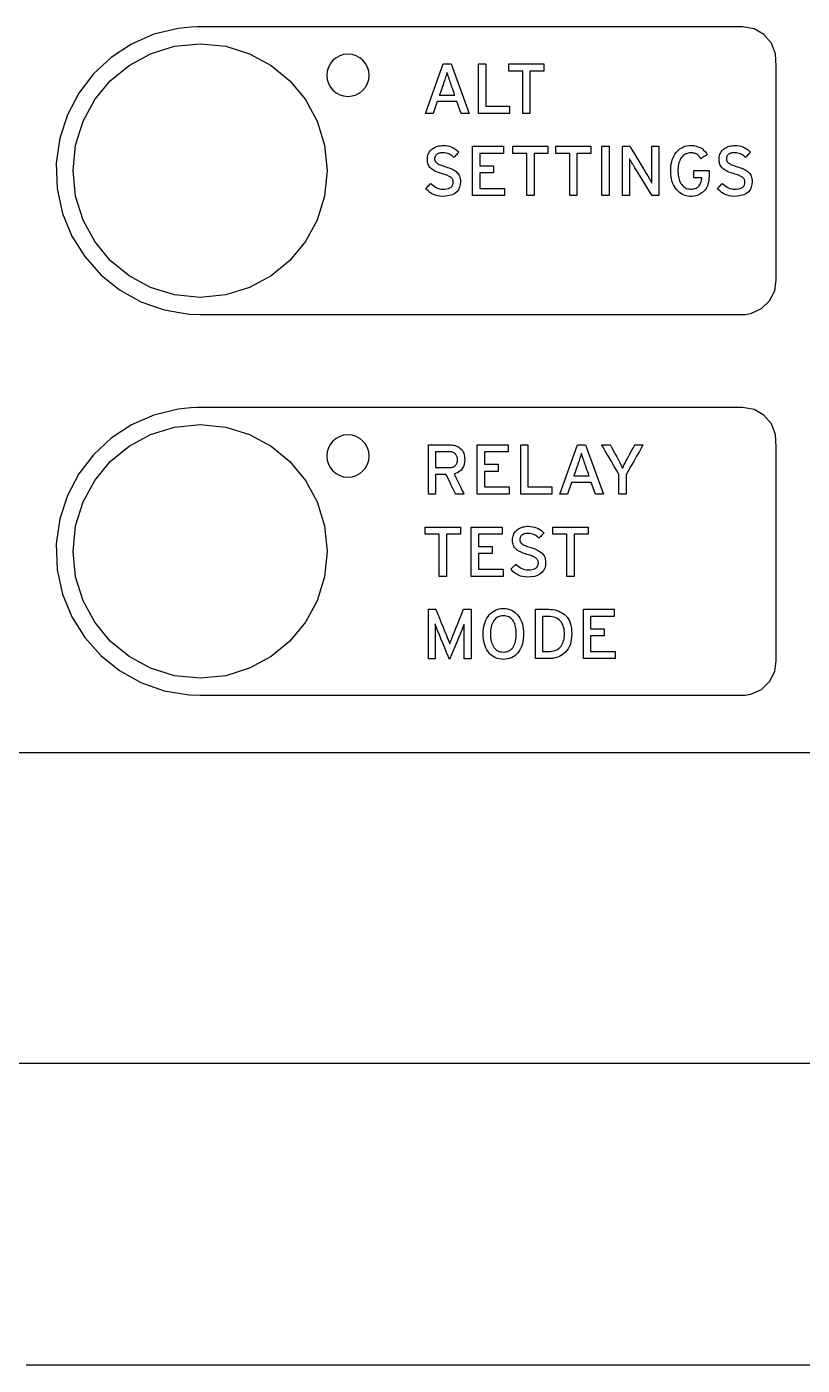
# Model space of a CAD drawing. Extents: x 1 to 47.7, y 0.2 to 33.3.
# Drawn here: x 14.59 to 16.421, y 9.35 to 12.514 of the extents above; entities that cross this region are included whole.
import ezdxf

# ---------------------------------------------------------------- set-up
doc = ezdxf.new("R2010")
doc.units = 0
doc.header["$MEASUREMENT"] = 0
for name, color, linetype in [('3_1__HORIZONTAL_RACK_MOUNT', 7, 'CONTINUOUS'), ('3_2__HORIZONTAL_PANEL_MOUN', 7, 'CONTINUOUS'), ('4_0_____DWG', 7, 'CONTINUOUS')]:
    doc.layers.add(name, color=color, linetype=linetype)

msp = doc.modelspace()

# ---------------------------------------------------------------- linework, layer by layer
at = {"layer": '3_1__HORIZONTAL_RACK_MOUNT'}
msp.add_lwpolyline([(14.5071, 10.0636), (14.7023, 10.0636), (14.8963, 10.0636), (15.0888, 10.0636), (15.2799, 10.0636), (15.4693, 10.0636), (15.6571, 10.0636), (15.8431, 10.0636), (16.0273, 10.0636), (16.2094, 10.0636), (16.3895, 10.0636), (16.4787, 10.0636)], dxfattribs=at)
at = {"layer": '3_2__HORIZONTAL_PANEL_MOUN'}
msp.add_lwpolyline([(16.5215, 9.35), (16.4182, 9.35), (16.3142, 9.35), (16.2098, 9.35), (16.1048, 9.35), (15.9994, 9.35), (15.8934, 9.35), (15.6801, 9.35), (15.465, 9.35), (15.2482, 9.35), (15.0298, 9.35), (14.8101, 9.35), (14.5889, 9.35)], dxfattribs=at)
at = {"layer": '4_0_____DWG'}
for points in [[(16.2801, 12.5136), (16.269, 12.5136), (16.2375, 12.5136), (16.188, 12.5136), (16.123, 12.5136), (16.0452, 12.5136), (15.9569, 12.5136), (15.7591, 12.5136), (15.5499, 12.5136), (15.3493, 12.5136), (15.2585, 12.5136), (15.1774, 12.5136), (15.1085, 12.5136), (15.0543, 12.5136), (15.0174, 12.5136), (15.0002, 12.5136), (14.9927, 12.5135), (14.9775, 12.5129), (14.9476, 12.5097), (14.8903, 12.4957), (14.8373, 12.4725), (14.7895, 12.441), (14.7477, 12.4021), (14.7129, 12.3567), (14.686, 12.3058), (14.668, 12.2503), (14.6597, 12.1911), (14.662, 12.1303), (14.6746, 12.0726), (14.6965, 12.0189), (14.7269, 11.9703), (14.7648, 11.9276), (14.8093, 11.8917), (14.8595, 11.8637), (14.9144, 11.8443), (14.9732, 11.8346), (14.9995, 11.8336), (15.0137, 11.8336), (15.0479, 11.8336), (15.0998, 11.8336), (15.1667, 11.8336), (15.2462, 11.8336), (15.3358, 11.8336), (15.4329, 11.8336), (15.6397, 11.8336), (15.8464, 11.8336), (15.9436, 11.8336), (16.0331, 11.8336), (16.1126, 11.8336), (16.1796, 11.8336), (16.2314, 11.8336), (16.2657, 11.8336), (16.2798, 11.8336), (16.2862, 11.8338), (16.3001, 11.8361), (16.3248, 11.8473), (16.3442, 11.8657), (16.3565, 11.8898), (16.3601, 11.9151), (16.3601, 11.9244), (16.3601, 11.9415), (16.3601, 11.9948), (16.3601, 12.0668), (16.3601, 12.1492), (16.3601, 12.313), (16.3601, 12.3779), (16.3601, 12.4207), (16.3584, 12.4497), (16.3485, 12.4751), (16.3309, 12.4953), (16.3076, 12.5087), (16.2801, 12.5136)], [(14.9993, 11.8736), (14.9388, 11.8797), (14.8825, 11.8972), (14.8315, 11.9248), (14.7871, 11.9615), (14.7505, 12.0058), (14.7228, 12.0568), (14.7054, 12.1131), (14.6993, 12.1736), (14.7054, 12.234), (14.7228, 12.2904), (14.7505, 12.3413), (14.7871, 12.3857), (14.8315, 12.4223), (14.8825, 12.45), (14.9388, 12.4675), (14.9993, 12.4736), (15.0597, 12.4675), (15.1161, 12.45), (15.167, 12.4223), (15.2114, 12.3857), (15.2481, 12.3413), (15.2757, 12.2904), (15.2932, 12.234), (15.2993, 12.1736), (15.2932, 12.1131), (15.2757, 12.0568), (15.2481, 12.0058), (15.2114, 11.9615), (15.167, 11.9248), (15.1161, 11.8972), (15.0597, 11.8797)], [(15.3484, 12.3489), (15.3585, 12.35), (15.3679, 12.3529), (15.3764, 12.3575), (15.3838, 12.3636), (15.3899, 12.371), (15.3945, 12.3795), (15.3974, 12.3889), (15.3984, 12.399), (15.3974, 12.409), (15.3945, 12.4184), (15.3899, 12.4269), (15.3838, 12.4343), (15.3764, 12.4404), (15.3679, 12.445), (15.3585, 12.4479), (15.3484, 12.449), (15.3383, 12.4479), (15.329, 12.445), (15.3205, 12.4404), (15.3131, 12.4343), (15.307, 12.4269), (15.3024, 12.4184), (15.2995, 12.409), (15.2985, 12.399), (15.2995, 12.3889), (15.3024, 12.3795), (15.307, 12.371), (15.3131, 12.3636), (15.3205, 12.3575), (15.329, 12.3529), (15.3383, 12.35)], [(15.5913, 12.3791), (15.59, 12.3829), (15.5887, 12.3866), (15.5876, 12.3901), (15.5865, 12.3935), (15.5854, 12.3967), (15.5844, 12.3998), (15.5835, 12.4027), (15.5826, 12.4054), (15.5819, 12.4038), (15.581, 12.401), (15.5801, 12.398), (15.5791, 12.3948), (15.5781, 12.3915), (15.577, 12.388), (15.5757, 12.3844), (15.5745, 12.3805), (15.5738, 12.3785), (15.573, 12.3763), (15.5717, 12.3726), (15.5701, 12.368), (15.5685, 12.3632), (15.5669, 12.3586), (15.5656, 12.3549), (15.5648, 12.3526), (15.5649, 12.3522), (15.5674, 12.3522), (15.5721, 12.3522), (15.5781, 12.3522), (15.5846, 12.3522), (15.5909, 12.3522), (15.5962, 12.3522), (15.5997, 12.3522), (15.6006, 12.3523), (15.6001, 12.3538), (15.599, 12.357), (15.5975, 12.3613), (15.5958, 12.3662), (15.5941, 12.3709), (15.5927, 12.3751), (15.5917, 12.378)], [(15.614, 12.148), (15.6136, 12.1406), (15.612, 12.1341), (15.6093, 12.1285), (15.6056, 12.1237), (15.6007, 12.1198), (15.5948, 12.1167), (15.5877, 12.1145), (15.5796, 12.1131), (15.5711, 12.1127), (15.5656, 12.1131), (15.5603, 12.114), (15.5552, 12.1154), (15.5505, 12.1172), (15.546, 12.1194), (15.5418, 12.1222), (15.5378, 12.1254), (15.5342, 12.129), (15.5321, 12.1315), (15.5328, 12.1323), (15.5342, 12.1337), (15.536, 12.1355), (15.538, 12.1375), (15.5401, 12.1395), (15.5419, 12.1413), (15.5433, 12.1427), (15.5441, 12.1435), (15.5458, 12.1419), (15.5487, 12.1391), (15.5518, 12.1367), (15.555, 12.1347), (15.5583, 12.133), (15.5617, 12.1317), (15.5652, 12.1307), (15.5689, 12.13), (15.5726, 12.1297), (15.5774, 12.1298), (15.582, 12.1304), (15.5859, 12.1314), (15.5893, 12.1328), (15.592, 12.1347), (15.5942, 12.137), (15.5957, 12.1397), (15.5966, 12.1429), (15.597, 12.1466), (15.5969, 12.1482), (15.5967, 12.1496), (15.5964, 12.1509), (15.5959, 12.1523), (15.5952, 12.1535), (15.5945, 12.1547), (15.5935, 12.1558), (15.5925, 12.1569), (15.5913, 12.1579), (15.5898, 12.1589), (15.5881, 12.1598), (15.5862, 12.1608), (15.5841, 12.1618), (15.5818, 12.1627), (15.5793, 12.1637), (15.5765, 12.1646), (15.5735, 12.1655), (15.5701, 12.1665), (15.5663, 12.1677), (15.5627, 12.1689), (15.5593, 12.1702), (15.5561, 12.1716), (15.5532, 12.173), (15.5506, 12.1745), (15.5481, 12.176), (15.5459, 12.1776), (15.5439, 12.1793), (15.5421, 12.1811), (15.5406, 12.1831), (15.5393, 12.1853), (15.5382, 12.1877), (15.5373, 12.1904), (15.5367, 12.1932), (15.5363, 12.1963), (15.5361, 12.1995), (15.5362, 12.2029), (15.5366, 12.2062), (15.5372, 12.2093), (15.5381, 12.2122), (15.5393, 12.215), (15.5408, 12.2176), (15.5425, 12.22), (15.5445, 12.2223), (15.5468, 12.2243), (15.5492, 12.2261), (15.5518, 12.2277), (15.5545, 12.2291), (15.5573, 12.2303), (15.5603, 12.2312), (15.5634, 12.232), (15.5667, 12.2325), (15.5702, 12.2329), (15.5739, 12.233), (15.5788, 12.2327), (15.5836, 12.232), (15.5882, 12.231), (15.5925, 12.2295), (15.5967, 12.2276), (15.6006, 12.2253), (15.6044, 12.2227), (15.6079, 12.2196), (15.6103, 12.2171), (15.6097, 12.2164), (15.6083, 12.2151), (15.6066, 12.2133), (15.6046, 12.2112), (15.6026, 12.2091), (15.6007, 12.2072), (15.5993, 12.2057), (15.5985, 12.2049), (15.5972, 12.2059), (15.5948, 12.2082), (15.5922, 12.2101), (15.5894, 12.2118), (15.5865, 12.2132), (15.5834, 12.2143), (15.5802, 12.2151), (15.5768, 12.2157), (15.5732, 12.2159), (15.5706, 12.2159), (15.5685, 12.2157), (15.5665, 12.2155), (15.5647, 12.2151), (15.5631, 12.2147), (15.5616, 12.2141), (15.5602, 12.2135), (15.5589, 12.2127), (15.5578, 12.2119), (15.5568, 12.2109), (15.556, 12.2099), (15.5552, 12.2088), (15.5546, 12.2077), (15.5541, 12.2065), (15.5537, 12.2053), (15.5534, 12.204), (15.5532, 12.2027), (15.5532, 12.2014), (15.5532, 12.2007), (15.5532, 12.2), (15.5533, 12.1994), (15.5534, 12.1988), (15.5535, 12.1982), (15.5537, 12.1976), (15.5539, 12.1971), (15.5541, 12.1966), (15.5543, 12.196), (15.5546, 12.1955), (15.555, 12.1949), (15.5553, 12.1944), (15.5558, 12.1939), (15.5562, 12.1934), (15.5567, 12.1928), (15.5573, 12.1923), (15.5579, 12.1918), (15.5588, 12.1911), (15.5603, 12.1902), (15.5619, 12.1893), (15.5638, 12.1884), (15.5659, 12.1874), (15.5683, 12.1865), (15.5708, 12.1855), (15.5736, 12.1846), (15.5766, 12.1836), (15.5802, 12.1825), (15.5838, 12.1813), (15.5873, 12.1801), (15.5905, 12.1787), (15.5936, 12.1774), (15.5965, 12.1759), (15.5991, 12.1744), (15.6016, 12.1728), (15.6039, 12.1711), (15.606, 12.1694), (15.6079, 12.1674), (15.6095, 12.1652), (15.6108, 12.1629), (15.612, 12.1603), (15.6129, 12.1575), (15.6135, 12.1545), (15.6139, 12.1514)], [(16.0667, 12.1145), (16.065, 12.1172), (16.0607, 12.1243), (16.0544, 12.1345), (16.0469, 12.1466), (16.0392, 12.1591), (16.032, 12.1708), (16.0262, 12.1803), (16.0225, 12.1863), (16.0213, 12.1882), (16.0202, 12.19), (16.0192, 12.1918), (16.0182, 12.1935), (16.0172, 12.1952), (16.0162, 12.1968), (16.0153, 12.1984), (16.0144, 12.1999), (16.0136, 12.2014), (16.0132, 12.2004), (16.0132, 12.1976), (16.0132, 12.1947), (16.0132, 12.1917), (16.0133, 12.1887), (16.0133, 12.1855), (16.0133, 12.1822), (16.0133, 12.1789), (16.0134, 12.1755), (16.0134, 12.1733), (16.0134, 12.1679), (16.0134, 12.1597), (16.0134, 12.1499), (16.0134, 12.1395), (16.0134, 12.1297), (16.0134, 12.1216), (16.0134, 12.1161), (16.0134, 12.1145), (16.0126, 12.1145), (16.0109, 12.1145), (16.0085, 12.1145), (16.0058, 12.1145), (16.003, 12.1145), (16.0004, 12.1145), (15.9984, 12.1145), (15.9972, 12.1145), (15.997, 12.1153), (15.997, 12.1229), (15.997, 12.1366), (15.997, 12.1545), (15.997, 12.1742), (15.997, 12.1939), (15.997, 12.2113), (15.997, 12.2243), (15.997, 12.2308), (15.9973, 12.2311), (15.9987, 12.2311), (16.0009, 12.2311), (16.0037, 12.2311), (16.0066, 12.2311), (16.0095, 12.2311), (16.0119, 12.2311), (16.0136, 12.2311), (16.0142, 12.2311), (16.0158, 12.2285), (16.02, 12.2216), (16.026, 12.2116), (16.0331, 12.1999), (16.0404, 12.1877), (16.0473, 12.1764), (16.0528, 12.1671), (16.0563, 12.1613), (16.0575, 12.1593), (16.0588, 12.1571), (16.06, 12.1551), (16.0612, 12.153), (16.0623, 12.1511), (16.0633, 12.1492), (16.0643, 12.1474), (16.0653, 12.1457), (16.0662, 12.1441), (16.0665, 12.145), (16.0665, 12.1479), (16.0665, 12.1509), (16.0664, 12.1539), (16.0664, 12.1571), (16.0664, 12.1603), (16.0664, 12.1636), (16.0664, 12.167), (16.0664, 12.1704), (16.0664, 12.1726), (16.0664, 12.178), (16.0664, 12.1861), (16.0664, 12.1959), (16.0664, 12.2062), (16.0664, 12.216), (16.0664, 12.2241), (16.0664, 12.2295), (16.0664, 12.2311), (16.0672, 12.2311), (16.0689, 12.2311), (16.0712, 12.2311), (16.074, 12.2311), (16.0768, 12.2311), (16.0793, 12.2311), (16.0814, 12.2311), (16.0826, 12.2311), (16.0828, 12.2303), (16.0828, 12.2227), (16.0828, 12.209), (16.0828, 12.1912), (16.0828, 12.1714), (16.0828, 12.1517), (16.0828, 12.1344), (16.0828, 12.1214), (16.0828, 12.1149), (16.0825, 12.1145), (16.0812, 12.1145), (16.0791, 12.1145), (16.0765, 12.1145), (16.0738, 12.1145), (16.0711, 12.1145), (16.0688, 12.1145), (16.0673, 12.1145)], [(16.2013, 12.1601), (16.2011, 12.1551), (16.2006, 12.1504), (16.1998, 12.1459), (16.1987, 12.1418), (16.1973, 12.1378), (16.1957, 12.1342), (16.1937, 12.1308), (16.1914, 12.1277), (16.1888, 12.1248), (16.186, 12.1222), (16.183, 12.1199), (16.1798, 12.1179), (16.1764, 12.1162), (16.1729, 12.1149), (16.1691, 12.1139), (16.1651, 12.1131), (16.161, 12.1127), (16.1564, 12.1127), (16.1516, 12.1132), (16.1471, 12.114), (16.1427, 12.1153), (16.1387, 12.117), (16.1349, 12.1192), (16.1313, 12.1217), (16.128, 12.1247), (16.1249, 12.1281), (16.122, 12.1318), (16.1194, 12.1358), (16.1172, 12.14), (16.1153, 12.1445), (16.1137, 12.1494), (16.1124, 12.1545), (16.1115, 12.1598), (16.1109, 12.1655), (16.1106, 12.1714), (16.1107, 12.1774), (16.1111, 12.1832), (16.1119, 12.1888), (16.113, 12.194), (16.1145, 12.199), (16.1162, 12.2037), (16.1183, 12.2081), (16.1208, 12.2122), (16.1235, 12.2161), (16.1265, 12.2197), (16.1297, 12.2228), (16.1331, 12.2255), (16.1368, 12.2278), (16.1408, 12.2296), (16.145, 12.2311), (16.1494, 12.2321), (16.1541, 12.2328), (16.1592, 12.233), (16.1651, 12.2326), (16.1706, 12.2316), (16.1757, 12.2301), (16.1804, 12.2281), (16.1847, 12.2255), (16.1885, 12.2223), (16.1919, 12.2186), (16.1949, 12.2144), (16.1967, 12.2112), (16.1958, 12.2106), (16.1942, 12.2096), (16.192, 12.2081), (16.1895, 12.2066), (16.187, 12.205), (16.1848, 12.2035), (16.183, 12.2024), (16.182, 12.2018), (16.1814, 12.2025), (16.1804, 12.2041), (16.1794, 12.2055), (16.1784, 12.2069), (16.1773, 12.2081), (16.1762, 12.2093), (16.1751, 12.2103), (16.1739, 12.2113), (16.1727, 12.2122), (16.1714, 12.2129), (16.1701, 12.2135), (16.1687, 12.2141), (16.1672, 12.2145), (16.1656, 12.2149), (16.1639, 12.2152), (16.1622, 12.2154), (16.1604, 12.2155), (16.1585, 12.2156), (16.1553, 12.2154), (16.1522, 12.215), (16.1493, 12.2143), (16.1466, 12.2133), (16.144, 12.212), (16.1416, 12.2104), (16.1394, 12.2086), (16.1374, 12.2064), (16.1355, 12.204), (16.1338, 12.2013), (16.1324, 12.1983), (16.1311, 12.1952), (16.1301, 12.1918), (16.1292, 12.1882), (16.1285, 12.1843), (16.1281, 12.1803), (16.1278, 12.176), (16.1278, 12.1716), (16.128, 12.1673), (16.1283, 12.1632), (16.1289, 12.1593), (16.1297, 12.1556), (16.1306, 12.1522), (16.1318, 12.149), (16.1332, 12.146), (16.1348, 12.1432), (16.1366, 12.1405), (16.1385, 12.1382), (16.1406, 12.1361), (16.1429, 12.1343), (16.1454, 12.1329), (16.1481, 12.1317), (16.151, 12.1309), (16.154, 12.1303), (16.1572, 12.1301), (16.1604, 12.1301), (16.1633, 12.1304), (16.1659, 12.1309), (16.1684, 12.1316), (16.1707, 12.1324), (16.1729, 12.1335), (16.1748, 12.1348), (16.1765, 12.1362), (16.178, 12.1379), (16.1793, 12.1396), (16.1804, 12.1415), (16.1814, 12.1434), (16.1822, 12.1454), (16.1829, 12.1475), (16.1834, 12.1496), (16.1838, 12.1518), (16.184, 12.1541), (16.1841, 12.1563), (16.1841, 12.1564), (16.1841, 12.1564), (16.1841, 12.1565), (16.1841, 12.1566), (16.1841, 12.1566), (16.1841, 12.1567), (16.1841, 12.1568), (16.1841, 12.1568), (16.184, 12.1568), (16.1831, 12.1568), (16.1811, 12.1568), (16.1784, 12.1568), (16.1753, 12.1568), (16.1722, 12.1568), (16.1694, 12.1568), (16.1671, 12.1568), (16.1658, 12.1568), (16.1656, 12.1569), (16.1656, 12.158), (16.1656, 12.1599), (16.1656, 12.1625), (16.1656, 12.1653), (16.1656, 12.1681), (16.1656, 12.1706), (16.1656, 12.1725), (16.1656, 12.1735), (16.1661, 12.1736), (16.1688, 12.1736), (16.1732, 12.1736), (16.1787, 12.1736), (16.1847, 12.1736), (16.1906, 12.1736), (16.1958, 12.1736), (16.1995, 12.1736), (16.2012, 12.1736), (16.2013, 12.1733), (16.2013, 12.1721), (16.2013, 12.1703), (16.2013, 12.1682), (16.2013, 12.1659), (16.2013, 12.1638), (16.2013, 12.1619), (16.2013, 12.1606)], [(16.3029, 12.148), (16.3025, 12.1406), (16.3009, 12.1341), (16.2982, 12.1285), (16.2945, 12.1237), (16.2896, 12.1198), (16.2837, 12.1167), (16.2766, 12.1145), (16.2685, 12.1131), (16.26, 12.1127), (16.2544, 12.1131), (16.2491, 12.114), (16.2441, 12.1154), (16.2394, 12.1172), (16.2349, 12.1194), (16.2307, 12.1222), (16.2267, 12.1254), (16.223, 12.129), (16.221, 12.1315), (16.2217, 12.1323), (16.2231, 12.1337), (16.2249, 12.1355), (16.2269, 12.1375), (16.2289, 12.1395), (16.2308, 12.1413), (16.2322, 12.1427), (16.2329, 12.1435), (16.2347, 12.1419), (16.2376, 12.1391), (16.2407, 12.1367), (16.2439, 12.1347), (16.2472, 12.133), (16.2506, 12.1317), (16.2541, 12.1307), (16.2578, 12.13), (16.2615, 12.1297), (16.2663, 12.1298), (16.2709, 12.1304), (16.2748, 12.1314), (16.2782, 12.1328), (16.2809, 12.1347), (16.2831, 12.137), (16.2846, 12.1397), (16.2855, 12.1429), (16.2859, 12.1466), (16.2858, 12.1482), (16.2856, 12.1496), (16.2852, 12.1509), (16.2847, 12.1523), (16.2841, 12.1535), (16.2833, 12.1547), (16.2824, 12.1558), (16.2814, 12.1569), (16.2801, 12.1579), (16.2787, 12.1589), (16.277, 12.1598), (16.2751, 12.1608), (16.273, 12.1618), (16.2707, 12.1627), (16.2681, 12.1637), (16.2654, 12.1646), (16.2624, 12.1655), (16.259, 12.1665), (16.2551, 12.1677), (16.2515, 12.1689), (16.2482, 12.1702), (16.245, 12.1716), (16.2421, 12.173), (16.2394, 12.1745), (16.237, 12.176), (16.2348, 12.1776), (16.2328, 12.1793), (16.231, 12.1811), (16.2295, 12.1831), (16.2282, 12.1853), (16.2271, 12.1877), (16.2262, 12.1904), (16.2256, 12.1932), (16.2252, 12.1963), (16.225, 12.1995), (16.2251, 12.2029), (16.2254, 12.2062), (16.2261, 12.2093), (16.227, 12.2122), (16.2282, 12.215), (16.2297, 12.2176), (16.2314, 12.22), (16.2334, 12.2223), (16.2357, 12.2243), (16.2381, 12.2261), (16.2407, 12.2277), (16.2434, 12.2291), (16.2462, 12.2303), (16.2492, 12.2312), (16.2523, 12.232), (16.2556, 12.2325), (16.259, 12.2329), (16.2627, 12.233), (16.2677, 12.2327), (16.2725, 12.232), (16.277, 12.231), (16.2814, 12.2295), (16.2856, 12.2276), (16.2895, 12.2253), (16.2933, 12.2227), (16.2968, 12.2196), (16.2992, 12.2171), (16.2985, 12.2164), (16.2972, 12.2151), (16.2955, 12.2133), (16.2935, 12.2112), (16.2915, 12.2091), (16.2896, 12.2072), (16.2882, 12.2057), (16.2874, 12.2049), (16.2861, 12.2059), (16.2837, 12.2082), (16.2811, 12.2101), (16.2783, 12.2118), (16.2754, 12.2132), (16.2723, 12.2143), (16.2691, 12.2151), (16.2657, 12.2157), (16.2621, 12.2159), (16.2594, 12.2159), (16.2574, 12.2157), (16.2554, 12.2155), (16.2536, 12.2151), (16.252, 12.2147), (16.2504, 12.2141), (16.2491, 12.2135), (16.2478, 12.2127), (16.2467, 12.2119), (16.2457, 12.2109), (16.2449, 12.2099), (16.2441, 12.2088), (16.2435, 12.2077), (16.243, 12.2065), (16.2426, 12.2053), (16.2423, 12.204), (16.2421, 12.2027), (16.2421, 12.2014), (16.2421, 12.2007), (16.2421, 12.2), (16.2422, 12.1994), (16.2423, 12.1988), (16.2424, 12.1982), (16.2426, 12.1976), (16.2428, 12.1971), (16.243, 12.1966), (16.2432, 12.196), (16.2435, 12.1955), (16.2438, 12.1949), (16.2442, 12.1944), (16.2446, 12.1939), (16.2451, 12.1934), (16.2456, 12.1928), (16.2462, 12.1923), (16.2468, 12.1918), (16.2477, 12.1911), (16.2492, 12.1902), (16.2508, 12.1893), (16.2527, 12.1884), (16.2548, 12.1874), (16.2571, 12.1865), (16.2597, 12.1855), (16.2625, 12.1846), (16.2655, 12.1836), (16.2691, 12.1825), (16.2727, 12.1813), (16.2762, 12.1801), (16.2794, 12.1787), (16.2825, 12.1774), (16.2853, 12.1759), (16.288, 12.1744), (16.2905, 12.1728), (16.2928, 12.1711), (16.2949, 12.1694), (16.2968, 12.1674), (16.2984, 12.1652), (16.2997, 12.1629), (16.3009, 12.1603), (16.3017, 12.1575), (16.3024, 12.1545), (16.3028, 12.1514)], [(16.2801, 11.6136), (16.269, 11.6136), (16.2375, 11.6136), (16.188, 11.6136), (16.123, 11.6136), (16.0452, 11.6136), (15.9569, 11.6136), (15.7591, 11.6136), (15.5499, 11.6136), (15.3493, 11.6136), (15.2585, 11.6136), (15.1774, 11.6136), (15.1085, 11.6136), (15.0543, 11.6136), (15.0174, 11.6136), (15.0002, 11.6136), (14.9927, 11.6135), (14.9775, 11.6129), (14.9476, 11.6097), (14.8903, 11.5957), (14.8373, 11.5725), (14.7895, 11.541), (14.7477, 11.5021), (14.7129, 11.4567), (14.686, 11.4058), (14.668, 11.3503), (14.6597, 11.2911), (14.662, 11.2303), (14.6746, 11.1726), (14.6965, 11.1189), (14.7269, 11.0703), (14.7648, 11.0276), (14.8093, 10.9917), (14.8595, 10.9637), (14.9144, 10.9443), (14.9732, 10.9346), (14.9995, 10.9336), (15.0137, 10.9336), (15.0479, 10.9336), (15.0998, 10.9336), (15.1667, 10.9336), (15.2462, 10.9336), (15.3358, 10.9336), (15.4329, 10.9336), (15.6397, 10.9336), (15.8464, 10.9336), (15.9436, 10.9336), (16.0331, 10.9336), (16.1126, 10.9336), (16.1796, 10.9336), (16.2314, 10.9336), (16.2657, 10.9336), (16.2798, 10.9336), (16.2862, 10.9338), (16.3001, 10.9361), (16.3248, 10.9473), (16.3442, 10.9657), (16.3565, 10.9898), (16.3601, 11.0151), (16.3601, 11.0245), (16.3601, 11.0415), (16.3601, 11.0948), (16.3601, 11.1668), (16.3601, 11.2492), (16.3601, 11.413), (16.3601, 11.4779), (16.3601, 11.5207), (16.3584, 11.5497), (16.3485, 11.5751), (16.3309, 11.5953), (16.3076, 11.6087), (16.2801, 11.6136)], [(14.9993, 10.9736), (14.9388, 10.9797), (14.8825, 10.9972), (14.8315, 11.0248), (14.7871, 11.0615), (14.7505, 11.1059), (14.7228, 11.1568), (14.7054, 11.2131), (14.6993, 11.2736), (14.7054, 11.334), (14.7228, 11.3904), (14.7505, 11.4413), (14.7871, 11.4857), (14.8315, 11.5223), (14.8825, 11.55), (14.9388, 11.5675), (14.9993, 11.5736), (15.0597, 11.5675), (15.1161, 11.55), (15.167, 11.5223), (15.2114, 11.4857), (15.2481, 11.4413), (15.2757, 11.3904), (15.2932, 11.334), (15.2993, 11.2736), (15.2932, 11.2131), (15.2757, 11.1568), (15.2481, 11.1059), (15.2114, 11.0615), (15.167, 11.0248), (15.1161, 10.9972), (15.0597, 10.9797)], [(15.3484, 11.449), (15.3585, 11.45), (15.3679, 11.4529), (15.3764, 11.4575), (15.3838, 11.4636), (15.3899, 11.471), (15.3945, 11.4795), (15.3974, 11.4889), (15.3984, 11.4989), (15.3974, 11.509), (15.3945, 11.5184), (15.3899, 11.5269), (15.3838, 11.5343), (15.3764, 11.5404), (15.3679, 11.545), (15.3585, 11.5479), (15.3484, 11.5489), (15.3383, 11.5479), (15.329, 11.545), (15.3205, 11.5404), (15.3131, 11.5343), (15.307, 11.5269), (15.3024, 11.5184), (15.2995, 11.509), (15.2985, 11.4989), (15.2995, 11.4889), (15.3024, 11.4795), (15.307, 11.471), (15.3131, 11.4636), (15.3205, 11.4575), (15.329, 11.4529), (15.3383, 11.45)], [(15.6242, 11.4907), (15.6238, 11.4845), (15.6227, 11.4789), (15.621, 11.4739), (15.6186, 11.4695), (15.6156, 11.4656), (15.612, 11.4624), (15.6077, 11.4597), (15.6028, 11.4576), (15.5995, 11.4564), (15.6009, 11.4534), (15.6036, 11.4479), (15.6071, 11.4406), (15.6111, 11.4324), (15.615, 11.4243), (15.6185, 11.4171), (15.6211, 11.4117), (15.6223, 11.4091), (15.622, 11.4089), (15.6204, 11.4089), (15.6178, 11.4089), (15.6146, 11.4089), (15.6113, 11.4089), (15.608, 11.4089), (15.6053, 11.4089), (15.6035, 11.4089), (15.6029, 11.409), (15.6019, 11.411), (15.5996, 11.4158), (15.5963, 11.4225), (15.5926, 11.4302), (15.5887, 11.4382), (15.5852, 11.4454), (15.5824, 11.4512), (15.5808, 11.4546), (15.5803, 11.4551), (15.5786, 11.4551), (15.5755, 11.4551), (15.5715, 11.4551), (15.5671, 11.4551), (15.5628, 11.4551), (15.559, 11.4551), (15.5563, 11.4551), (15.555, 11.4551), (15.555, 11.4539), (15.555, 11.4498), (15.555, 11.4436), (15.555, 11.436), (15.555, 11.428), (15.555, 11.4205), (15.555, 11.4142), (15.555, 11.4101), (15.5549, 11.4089), (15.5541, 11.4089), (15.5523, 11.4089), (15.5499, 11.4089), (15.5471, 11.4089), (15.5442, 11.4089), (15.5416, 11.4089), (15.5396, 11.4089), (15.5385, 11.4089), (15.5384, 11.4103), (15.5384, 11.4188), (15.5384, 11.4334), (15.5384, 11.4518), (15.5384, 11.4719), (15.5384, 11.4914), (15.5384, 11.5084), (15.5384, 11.5205), (15.5384, 11.5255), (15.5399, 11.5256), (15.5446, 11.5256), (15.5515, 11.5256), (15.5596, 11.5256), (15.5682, 11.5256), (15.5762, 11.5256), (15.5828, 11.5256), (15.5869, 11.5256), (15.5889, 11.5256), (15.5923, 11.5254), (15.5957, 11.525), (15.5988, 11.5244), (15.6019, 11.5235), (15.6048, 11.5225), (15.6076, 11.5212), (15.6102, 11.5197), (15.6127, 11.5179), (15.6151, 11.516), (15.6172, 11.5137), (15.619, 11.5112), (15.6206, 11.5084), (15.6219, 11.5054), (15.6229, 11.5021), (15.6236, 11.4986), (15.624, 11.4948)], [(16.0052, 11.455), (16.0052, 11.4533), (16.0052, 11.4488), (16.0052, 11.4422), (16.0052, 11.4345), (16.0052, 11.4266), (16.0052, 11.4192), (16.0052, 11.4133), (16.0052, 11.4097), (16.0051, 11.4089), (16.0041, 11.4089), (16.0021, 11.4089), (15.9995, 11.4089), (15.9967, 11.4089), (15.9938, 11.4089), (15.9912, 11.4089), (15.9893, 11.4089), (15.9884, 11.4089), (15.9883, 11.4099), (15.9883, 11.4137), (15.9883, 11.4198), (15.9883, 11.4273), (15.9883, 11.4353), (15.9883, 11.4429), (15.9883, 11.4493), (15.9883, 11.4537), (15.9883, 11.4551), (15.9866, 11.4582), (15.9824, 11.4655), (15.9765, 11.4757), (15.9697, 11.4875), (15.9627, 11.4997), (15.9563, 11.5108), (15.9513, 11.5196), (15.9483, 11.5248), (15.948, 11.5256), (15.9493, 11.5256), (15.9517, 11.5256), (15.9548, 11.5256), (15.9582, 11.5256), (15.9616, 11.5256), (15.9645, 11.5256), (15.9667, 11.5256), (15.9677, 11.5256), (15.9681, 11.5248), (15.9697, 11.5219), (15.9721, 11.5175), (15.975, 11.5123), (15.978, 11.5067), (15.9809, 11.5014), (15.9832, 11.4971), (15.9848, 11.4942), (15.9856, 11.4928), (15.9872, 11.4897), (15.9887, 11.4868), (15.9902, 11.4839), (15.9916, 11.4811), (15.9929, 11.4785), (15.9942, 11.476), (15.9953, 11.4736), (15.9964, 11.4713), (15.9974, 11.4714), (15.9985, 11.4737), (15.9997, 11.4761), (16.0009, 11.4786), (16.0022, 11.4812), (16.0036, 11.4839), (16.0051, 11.4868), (16.0067, 11.4898), (16.0083, 11.4929), (16.009, 11.4942), (16.0107, 11.4973), (16.0132, 11.5018), (16.0161, 11.5071), (16.0192, 11.5127), (16.022, 11.5179), (16.0244, 11.5222), (16.0259, 11.5249), (16.0263, 11.5256), (16.0274, 11.5256), (16.0296, 11.5256), (16.0325, 11.5256), (16.0358, 11.5256), (16.0392, 11.5256), (16.0422, 11.5256), (16.0445, 11.5256), (16.0457, 11.5256), (16.0451, 11.5245), (16.0419, 11.5189), (16.0367, 11.5099), (16.0303, 11.4986), (16.0233, 11.4864), (16.0165, 11.4747), (16.0107, 11.4646), (16.0067, 11.4577)], [(15.6072, 11.4902), (15.607, 11.4924), (15.6068, 11.4944), (15.6064, 11.4963), (15.6059, 11.498), (15.6052, 11.4997), (15.6044, 11.5012), (15.6035, 11.5025), (15.6024, 11.5038), (15.6012, 11.5049), (15.5999, 11.5059), (15.5985, 11.5068), (15.5969, 11.5075), (15.5953, 11.5081), (15.5935, 11.5086), (15.5917, 11.5089), (15.5897, 11.5091), (15.5879, 11.5091), (15.5863, 11.5091), (15.5826, 11.5091), (15.5776, 11.5091), (15.5719, 11.5091), (15.5661, 11.5091), (15.5609, 11.5091), (15.557, 11.5091), (15.5551, 11.5091), (15.555, 11.5084), (15.555, 11.5051), (15.555, 11.4999), (15.555, 11.4937), (15.555, 11.487), (15.555, 11.4807), (15.555, 11.4756), (15.555, 11.4723), (15.5551, 11.4715), (15.557, 11.4715), (15.5609, 11.4715), (15.5661, 11.4715), (15.5719, 11.4715), (15.5776, 11.4715), (15.5826, 11.4715), (15.5863, 11.4715), (15.5879, 11.4715), (15.5897, 11.4716), (15.5916, 11.4717), (15.5934, 11.4721), (15.5952, 11.4725), (15.5968, 11.4731), (15.5983, 11.4738), (15.5997, 11.4746), (15.6011, 11.4756), (15.6023, 11.4767), (15.6034, 11.4779), (15.6044, 11.4792), (15.6052, 11.4807), (15.6059, 11.4823), (15.6064, 11.4841), (15.6068, 11.486), (15.607, 11.488)], [(15.9085, 11.4791), (15.9072, 11.4829), (15.906, 11.4866), (15.9048, 11.4901), (15.9037, 11.4935), (15.9026, 11.4967), (15.9016, 11.4998), (15.9007, 11.5027), (15.8999, 11.5054), (15.8991, 11.5038), (15.8983, 11.501), (15.8973, 11.498), (15.8964, 11.4949), (15.8953, 11.4915), (15.8942, 11.488), (15.893, 11.4844), (15.8917, 11.4805), (15.891, 11.4785), (15.8902, 11.4763), (15.8889, 11.4726), (15.8874, 11.468), (15.8857, 11.4632), (15.8841, 11.4586), (15.8828, 11.4549), (15.882, 11.4526), (15.8821, 11.4522), (15.8847, 11.4522), (15.8893, 11.4522), (15.8953, 11.4522), (15.9018, 11.4522), (15.9081, 11.4522), (15.9134, 11.4522), (15.9169, 11.4522), (15.9178, 11.4523), (15.9173, 11.4538), (15.9162, 11.457), (15.9147, 11.4613), (15.913, 11.4662), (15.9113, 11.4709), (15.9099, 11.4751), (15.9089, 11.478)], [(15.8151, 11.248), (15.8147, 11.2406), (15.8131, 11.2341), (15.8104, 11.2285), (15.8067, 11.2237), (15.8018, 11.2198), (15.7959, 11.2167), (15.7888, 11.2145), (15.7807, 11.2131), (15.7722, 11.2127), (15.7666, 11.2131), (15.7614, 11.214), (15.7563, 11.2154), (15.7516, 11.2172), (15.7471, 11.2195), (15.7429, 11.2222), (15.7389, 11.2254), (15.7352, 11.229), (15.7332, 11.2315), (15.7339, 11.2323), (15.7353, 11.2337), (15.7371, 11.2355), (15.7391, 11.2375), (15.7412, 11.2395), (15.743, 11.2413), (15.7444, 11.2427), (15.7452, 11.2435), (15.7469, 11.2419), (15.7498, 11.2391), (15.7529, 11.2367), (15.7561, 11.2347), (15.7594, 11.233), (15.7628, 11.2317), (15.7663, 11.2307), (15.77, 11.23), (15.7737, 11.2297), (15.7785, 11.2298), (15.7831, 11.2304), (15.787, 11.2314), (15.7904, 11.2328), (15.7931, 11.2347), (15.7953, 11.237), (15.7968, 11.2397), (15.7977, 11.2429), (15.7981, 11.2466), (15.798, 11.2482), (15.7978, 11.2496), (15.7974, 11.251), (15.797, 11.2523), (15.7963, 11.2535), (15.7955, 11.2547), (15.7946, 11.2558), (15.7936, 11.2569), (15.7924, 11.2579), (15.7909, 11.2589), (15.7892, 11.2598), (15.7873, 11.2608), (15.7852, 11.2618), (15.7829, 11.2627), (15.7803, 11.2637), (15.7776, 11.2646), (15.7746, 11.2655), (15.7712, 11.2665), (15.7674, 11.2677), (15.7637, 11.2689), (15.7604, 11.2702), (15.7572, 11.2716), (15.7543, 11.273), (15.7517, 11.2745), (15.7492, 11.276), (15.747, 11.2776), (15.745, 11.2793), (15.7432, 11.2811), (15.7417, 11.2831), (15.7404, 11.2853), (15.7393, 11.2877), (15.7384, 11.2904), (15.7378, 11.2932), (15.7374, 11.2963), (15.7372, 11.2995), (15.7373, 11.3029), (15.7377, 11.3062), (15.7383, 11.3093), (15.7392, 11.3122), (15.7404, 11.315), (15.7419, 11.3176), (15.7436, 11.32), (15.7456, 11.3223), (15.7479, 11.3243), (15.7503, 11.3261), (15.7529, 11.3277), (15.7556, 11.3291), (15.7584, 11.3303), (15.7614, 11.3313), (15.7645, 11.332), (15.7678, 11.3325), (15.7712, 11.3329), (15.775, 11.333), (15.7799, 11.3327), (15.7847, 11.332), (15.7892, 11.331), (15.7936, 11.3295), (15.7978, 11.3276), (15.8017, 11.3253), (15.8055, 11.3227), (15.809, 11.3196), (15.8114, 11.3171), (15.8108, 11.3164), (15.8094, 11.3151), (15.8077, 11.3133), (15.8057, 11.3112), (15.8037, 11.3091), (15.8018, 11.3072), (15.8004, 11.3057), (15.7996, 11.3049), (15.7983, 11.3059), (15.7959, 11.3082), (15.7933, 11.3101), (15.7905, 11.3118), (15.7876, 11.3132), (15.7845, 11.3143), (15.7813, 11.3151), (15.7779, 11.3157), (15.7743, 11.3159), (15.7717, 11.3159), (15.7696, 11.3157), (15.7676, 11.3155), (15.7658, 11.3151), (15.7642, 11.3147), (15.7627, 11.3141), (15.7613, 11.3135), (15.76, 11.3127), (15.7589, 11.3119), (15.7579, 11.3109), (15.7571, 11.3099), (15.7563, 11.3088), (15.7557, 11.3077), (15.7552, 11.3065), (15.7548, 11.3053), (15.7545, 11.304), (15.7543, 11.3027), (15.7543, 11.3014), (15.7543, 11.3007), (15.7543, 11.3), (15.7544, 11.2994), (15.7545, 11.2988), (15.7546, 11.2982), (15.7548, 11.2976), (15.755, 11.2971), (15.7552, 11.2966), (15.7554, 11.296), (15.7557, 11.2955), (15.756, 11.295), (15.7564, 11.2944), (15.7569, 11.2939), (15.7573, 11.2934), (15.7578, 11.2928), (15.7584, 11.2923), (15.759, 11.2918), (15.7599, 11.2911), (15.7614, 11.2902), (15.763, 11.2893), (15.7649, 11.2884), (15.767, 11.2874), (15.7693, 11.2865), (15.7719, 11.2855), (15.7747, 11.2846), (15.7777, 11.2836), (15.7813, 11.2825), (15.7849, 11.2813), (15.7884, 11.2801), (15.7916, 11.2787), (15.7947, 11.2774), (15.7976, 11.2759), (15.8002, 11.2744), (15.8027, 11.2728), (15.805, 11.2711), (15.8071, 11.2694), (15.809, 11.2674), (15.8106, 11.2652), (15.8119, 11.2629), (15.8131, 11.2603), (15.8139, 11.2575), (15.8146, 11.2545), (15.815, 11.2514)], [(15.6228, 11.02), (15.6228, 11.0222), (15.6228, 11.0282), (15.6228, 11.0367), (15.6228, 11.0468), (15.6228, 11.0573), (15.6228, 11.0671), (15.6228, 11.0752), (15.6228, 11.0804), (15.6228, 11.0824), (15.6228, 11.0852), (15.6228, 11.0879), (15.6228, 11.0905), (15.6228, 11.0929), (15.6229, 11.0952), (15.6229, 11.0974), (15.623, 11.0994), (15.623, 11.1013), (15.6228, 11.1015), (15.6222, 11.0999), (15.6215, 11.0981), (15.6208, 11.0962), (15.62, 11.0942), (15.6191, 11.092), (15.6182, 11.0897), (15.6172, 11.0873), (15.6162, 11.0847), (15.6154, 11.0828), (15.6132, 11.0776), (15.6098, 11.0694), (15.6055, 11.059), (15.6008, 11.0479), (15.5963, 11.0371), (15.5924, 11.0278), (15.5896, 11.0211), (15.5884, 11.0182), (15.5876, 11.0201), (15.5852, 11.026), (15.5815, 11.0348), (15.5771, 11.0454), (15.5725, 11.0566), (15.5681, 11.0672), (15.5645, 11.076), (15.562, 11.082), (15.5611, 11.0841), (15.5601, 11.0867), (15.5591, 11.0892), (15.5582, 11.0915), (15.5573, 11.0937), (15.5565, 11.0958), (15.5558, 11.0977), (15.5551, 11.0995), (15.5544, 11.1012), (15.554, 11.1017), (15.5541, 11.0998), (15.5541, 11.0978), (15.5542, 11.0957), (15.5542, 11.0934), (15.5543, 11.091), (15.5543, 11.0885), (15.5543, 11.0858), (15.5543, 11.083), (15.5543, 11.081), (15.5543, 11.0766), (15.5543, 11.0691), (15.5543, 11.0595), (15.5543, 11.0491), (15.5543, 11.0389), (15.5543, 11.0299), (15.5543, 11.0233), (15.5543, 11.0201), (15.554, 11.02), (15.5526, 11.02), (15.5505, 11.02), (15.548, 11.02), (15.5453, 11.02), (15.5427, 11.02), (15.5405, 11.02), (15.539, 11.02), (15.5384, 11.02), (15.5384, 11.0242), (15.5384, 11.0354), (15.5384, 11.0516), (15.5384, 11.0706), (15.5384, 11.0905), (15.5384, 11.109), (15.5384, 11.1243), (15.5384, 11.1341), (15.5384, 11.1367), (15.5393, 11.1367), (15.5412, 11.1367), (15.5437, 11.1367), (15.5466, 11.1367), (15.5496, 11.1367), (15.5523, 11.1367), (15.5544, 11.1367), (15.5557, 11.1367), (15.5561, 11.1362), (15.5577, 11.1322), (15.5607, 11.1249), (15.5645, 11.1155), (15.5687, 11.105), (15.573, 11.0946), (15.5767, 11.0854), (15.5796, 11.0784), (15.581, 11.0748), (15.5819, 11.0728), (15.5829, 11.0703), (15.5839, 11.0679), (15.5848, 11.0655), (15.5857, 11.0632), (15.5866, 11.061), (15.5874, 11.0588), (15.5881, 11.0567), (15.5888, 11.0547), (15.5895, 11.0563), (15.5902, 11.0583), (15.591, 11.0604), (15.5918, 11.0626), (15.5927, 11.0649), (15.5936, 11.0673), (15.5946, 11.0697), (15.5956, 11.0722), (15.5965, 11.0746), (15.5976, 11.0773), (15.6001, 11.0836), (15.6036, 11.0924), (15.6077, 11.1027), (15.6119, 11.1132), (15.6158, 11.123), (15.619, 11.1308), (15.6209, 11.1357), (15.6214, 11.1367), (15.6224, 11.1367), (15.6245, 11.1367), (15.6271, 11.1367), (15.6302, 11.1367), (15.6332, 11.1367), (15.6359, 11.1367), (15.638, 11.1367), (15.6392, 11.1367), (15.6394, 11.1353), (15.6394, 11.127), (15.6394, 11.1128), (15.6394, 11.0948), (15.6394, 11.075), (15.6394, 11.0556), (15.6394, 11.0387), (15.6394, 11.0262), (15.6394, 11.0202), (15.639, 11.02), (15.6376, 11.02), (15.6354, 11.02), (15.6328, 11.02), (15.63, 11.02), (15.6273, 11.02), (15.625, 11.02), (15.6234, 11.02)], [(15.7634, 11.0784), (15.7632, 11.0722), (15.7626, 11.0663), (15.7617, 11.0607), (15.7605, 11.0554), (15.7589, 11.0504), (15.757, 11.0457), (15.7547, 11.0412), (15.7521, 11.0371), (15.7491, 11.0333), (15.7458, 11.0298), (15.7422, 11.0268), (15.7384, 11.0243), (15.7344, 11.0222), (15.73, 11.0205), (15.7254, 11.0193), (15.7206, 11.0185), (15.7155, 11.0182), (15.7104, 11.0185), (15.7056, 11.0193), (15.701, 11.0205), (15.6967, 11.0222), (15.6927, 11.0243), (15.689, 11.0268), (15.6855, 11.0298), (15.6823, 11.0333), (15.6793, 11.0371), (15.6766, 11.0412), (15.6743, 11.0457), (15.6723, 11.0504), (15.6707, 11.0554), (15.6694, 11.0607), (15.6685, 11.0663), (15.6679, 11.0722), (15.6677, 11.0784), (15.6679, 11.0846), (15.6685, 11.0905), (15.6694, 11.0962), (15.6707, 11.1015), (15.6723, 11.1065), (15.6743, 11.1113), (15.6766, 11.1157), (15.6793, 11.1199), (15.6823, 11.1237), (15.6855, 11.1271), (15.689, 11.1301), (15.6927, 11.1326), (15.6967, 11.1347), (15.701, 11.1363), (15.7056, 11.1375), (15.7104, 11.1383), (15.7155, 11.1385), (15.7206, 11.1383), (15.7254, 11.1375), (15.73, 11.1363), (15.7344, 11.1347), (15.7384, 11.1326), (15.7422, 11.1301), (15.7458, 11.1271), (15.7491, 11.1237), (15.7521, 11.1199), (15.7547, 11.1157), (15.757, 11.1113), (15.7589, 11.1065), (15.7605, 11.1015), (15.7617, 11.0962), (15.7626, 11.0905), (15.7632, 11.0846)], [(15.8771, 11.0784), (15.8768, 11.0714), (15.876, 11.0648), (15.8749, 11.0588), (15.8732, 11.0531), (15.8712, 11.048), (15.8687, 11.0433), (15.8657, 11.0391), (15.8624, 11.0353), (15.8586, 11.0321), (15.8546, 11.0292), (15.8504, 11.0267), (15.8461, 11.0247), (15.8415, 11.023), (15.8367, 11.0216), (15.8318, 11.0207), (15.8266, 11.0202), (15.822, 11.0201), (15.8205, 11.0201), (15.8171, 11.0201), (15.8124, 11.0201), (15.807, 11.0201), (15.8016, 11.0201), (15.7968, 11.0201), (15.7932, 11.0201), (15.7913, 11.0201), (15.7912, 11.0224), (15.7912, 11.0326), (15.7912, 11.0486), (15.7912, 11.068), (15.7912, 11.0887), (15.7912, 11.1082), (15.7912, 11.1242), (15.7912, 11.1343), (15.7913, 11.1367), (15.7932, 11.1367), (15.7968, 11.1367), (15.8016, 11.1367), (15.807, 11.1367), (15.8124, 11.1367), (15.8171, 11.1367), (15.8205, 11.1367), (15.822, 11.1367), (15.8267, 11.1366), (15.8319, 11.1361), (15.837, 11.1352), (15.8418, 11.134), (15.8464, 11.1323), (15.8508, 11.1303), (15.855, 11.1279), (15.8589, 11.125), (15.8626, 11.1218), (15.866, 11.118), (15.8688, 11.1138), (15.8713, 11.1091), (15.8733, 11.1039), (15.8749, 11.0982), (15.8761, 11.0921), (15.8768, 11.0855)], [(15.7461, 11.0784), (15.746, 11.083), (15.7457, 11.0873), (15.7452, 11.0914), (15.7444, 11.0953), (15.7435, 11.099), (15.7423, 11.1023), (15.7409, 11.1055), (15.7393, 11.1084), (15.7375, 11.1111), (15.7354, 11.1134), (15.7332, 11.1154), (15.7307, 11.1171), (15.7281, 11.1186), (15.7252, 11.1197), (15.7222, 11.1205), (15.7189, 11.121), (15.7155, 11.1211), (15.7121, 11.121), (15.7089, 11.1205), (15.7059, 11.1197), (15.7031, 11.1186), (15.7004, 11.1171), (15.698, 11.1154), (15.6958, 11.1134), (15.6938, 11.1111), (15.6919, 11.1084), (15.6903, 11.1055), (15.6889, 11.1023), (15.6877, 11.099), (15.6867, 11.0953), (15.6859, 11.0914), (15.6854, 11.0873), (15.685, 11.083), (15.6849, 11.0784), (15.685, 11.0739), (15.6854, 11.0696), (15.6859, 11.0655), (15.6867, 11.0617), (15.6877, 11.0581), (15.6889, 11.0547), (15.6903, 11.0516), (15.6919, 11.0487), (15.6938, 11.046), (15.6958, 11.0436), (15.698, 11.0414), (15.7004, 11.0397), (15.7031, 11.0382), (15.7059, 11.0371), (15.7089, 11.0362), (15.7121, 11.0358), (15.7155, 11.0356), (15.7189, 11.0358), (15.7222, 11.0362), (15.7252, 11.0371), (15.7281, 11.0382), (15.7307, 11.0397), (15.7332, 11.0414), (15.7354, 11.0436), (15.7375, 11.046), (15.7393, 11.0487), (15.7409, 11.0516), (15.7423, 11.0547), (15.7435, 11.0581), (15.7444, 11.0617), (15.7452, 11.0655), (15.7457, 11.0696), (15.746, 11.0739)], [(15.8598, 11.0784), (15.8597, 11.0827), (15.8593, 11.0869), (15.8587, 11.0908), (15.8579, 11.0945), (15.8568, 11.098), (15.8554, 11.1013), (15.8538, 11.1043), (15.852, 11.1072), (15.8498, 11.1098), (15.8473, 11.1122), (15.8445, 11.1142), (15.8414, 11.1159), (15.838, 11.1173), (15.8343, 11.1184), (15.8303, 11.1191), (15.826, 11.1196), (15.822, 11.1198), (15.8213, 11.1198), (15.8198, 11.1198), (15.8177, 11.1198), (15.8152, 11.1198), (15.8128, 11.1198), (15.8106, 11.1198), (15.809, 11.1198), (15.8082, 11.1198), (15.8081, 11.1181), (15.8081, 11.1109), (15.8081, 11.0995), (15.8081, 11.0857), (15.8081, 11.071), (15.8081, 11.0572), (15.8081, 11.0459), (15.8081, 11.0387), (15.8082, 11.037), (15.809, 11.037), (15.8106, 11.037), (15.8128, 11.037), (15.8152, 11.037), (15.8177, 11.037), (15.8198, 11.037), (15.8213, 11.037), (15.822, 11.037), (15.826, 11.0371), (15.8303, 11.0376), (15.8343, 11.0384), (15.838, 11.0395), (15.8414, 11.0409), (15.8445, 11.0427), (15.8473, 11.0447), (15.8498, 11.0471), (15.852, 11.0498), (15.8538, 11.0526), (15.8554, 11.0557), (15.8568, 11.0589), (15.8579, 11.0624), (15.8587, 11.0661), (15.8593, 11.07), (15.8597, 11.0741)]]:
    msp.add_lwpolyline(points, close=True, dxfattribs=at)
for points in [[(15.6158, 12.3089), (15.606, 12.3366), (15.5593, 12.3366), (15.5496, 12.3089), (15.5315, 12.3089), (15.5734, 12.4256), (15.592, 12.4256), (15.6345, 12.3089), (15.6158, 12.3089)], [(15.657, 12.3089), (15.657, 12.4256), (15.6739, 12.4256), (15.6739, 12.326), (15.7303, 12.326), (15.7303, 12.3089), (15.657, 12.3089)], [(15.778, 12.4085), (15.778, 12.3089), (15.7611, 12.3089), (15.7611, 12.4085), (15.7282, 12.4085), (15.7282, 12.4256), (15.811, 12.4256), (15.811, 12.4085), (15.778, 12.4085)], [(15.6427, 12.1145), (15.6427, 12.2311), (15.7155, 12.2311), (15.7155, 12.2142), (15.6596, 12.2142), (15.6596, 12.1852), (15.6921, 12.1852), (15.6921, 12.1683), (15.6596, 12.1683), (15.6596, 12.1314), (15.7179, 12.1314), (15.7179, 12.1145), (15.6427, 12.1145)], [(15.7879, 12.214), (15.7879, 12.1145), (15.771, 12.1145), (15.771, 12.214), (15.738, 12.214), (15.738, 12.2311), (15.8209, 12.2311), (15.8209, 12.214), (15.7879, 12.214)], [(15.889, 12.214), (15.889, 12.1145), (15.8721, 12.1145), (15.8721, 12.214), (15.8392, 12.214), (15.8392, 12.2311), (15.922, 12.2311), (15.922, 12.214), (15.889, 12.214)], [(15.9482, 12.1145), (15.9482, 12.2311), (15.9651, 12.2311), (15.9651, 12.1145), (15.9482, 12.1145)], [(15.654, 11.4089), (15.654, 11.5256), (15.7268, 11.5256), (15.7268, 11.5086), (15.6709, 11.5086), (15.6709, 11.4797), (15.7034, 11.4797), (15.7034, 11.4627), (15.6709, 11.4627), (15.6709, 11.4259), (15.7292, 11.4259), (15.7292, 11.4089), (15.654, 11.4089)], [(15.7565, 11.4089), (15.7565, 11.5256), (15.7734, 11.5256), (15.7734, 11.426), (15.8297, 11.426), (15.8297, 11.4089), (15.7565, 11.4089)], [(15.933, 11.4089), (15.9232, 11.4366), (15.8765, 11.4366), (15.8668, 11.4089), (15.8487, 11.4089), (15.8907, 11.5256), (15.9092, 11.5256), (15.9517, 11.4089), (15.933, 11.4089)], [(15.5811, 11.314), (15.5811, 11.2145), (15.5642, 11.2145), (15.5642, 11.314), (15.5312, 11.314), (15.5312, 11.3311), (15.6141, 11.3311), (15.6141, 11.314), (15.5811, 11.314)], [(15.6395, 11.2145), (15.6395, 11.3311), (15.7123, 11.3311), (15.7123, 11.3142), (15.6564, 11.3142), (15.6564, 11.2852), (15.6889, 11.2852), (15.6889, 11.2683), (15.6564, 11.2683), (15.6564, 11.2314), (15.7148, 11.2314), (15.7148, 11.2145), (15.6395, 11.2145)], [(15.8824, 11.314), (15.8824, 11.2145), (15.8655, 11.2145), (15.8655, 11.314), (15.8325, 11.314), (15.8325, 11.3311), (15.9154, 11.3311), (15.9154, 11.314), (15.8824, 11.314)], [(15.9044, 11.0201), (15.9044, 11.1367), (15.9771, 11.1367), (15.9771, 11.1198), (15.9213, 11.1198), (15.9213, 11.0908), (15.9537, 11.0908), (15.9537, 11.0739), (15.9213, 11.0739), (15.9213, 11.037), (15.9796, 11.037), (15.9796, 11.0201), (15.9044, 11.0201)], [(14.5422, 10.7985), (14.6748, 10.7985), (14.8062, 10.7985), (14.9362, 10.7985), (15.0648, 10.7985), (15.1919, 10.7985), (15.3175, 10.7985), (15.4415, 10.7985), (15.5638, 10.7985), (15.6844, 10.7985), (15.8032, 10.7985), (15.92, 10.7985), (16.0349, 10.7985), (16.1478, 10.7985), (16.2585, 10.7985), (16.3671, 10.7985), (16.4735, 10.7985)]]:
    msp.add_lwpolyline(points, dxfattribs=at)

doc.saveas('drawing.dxf')
